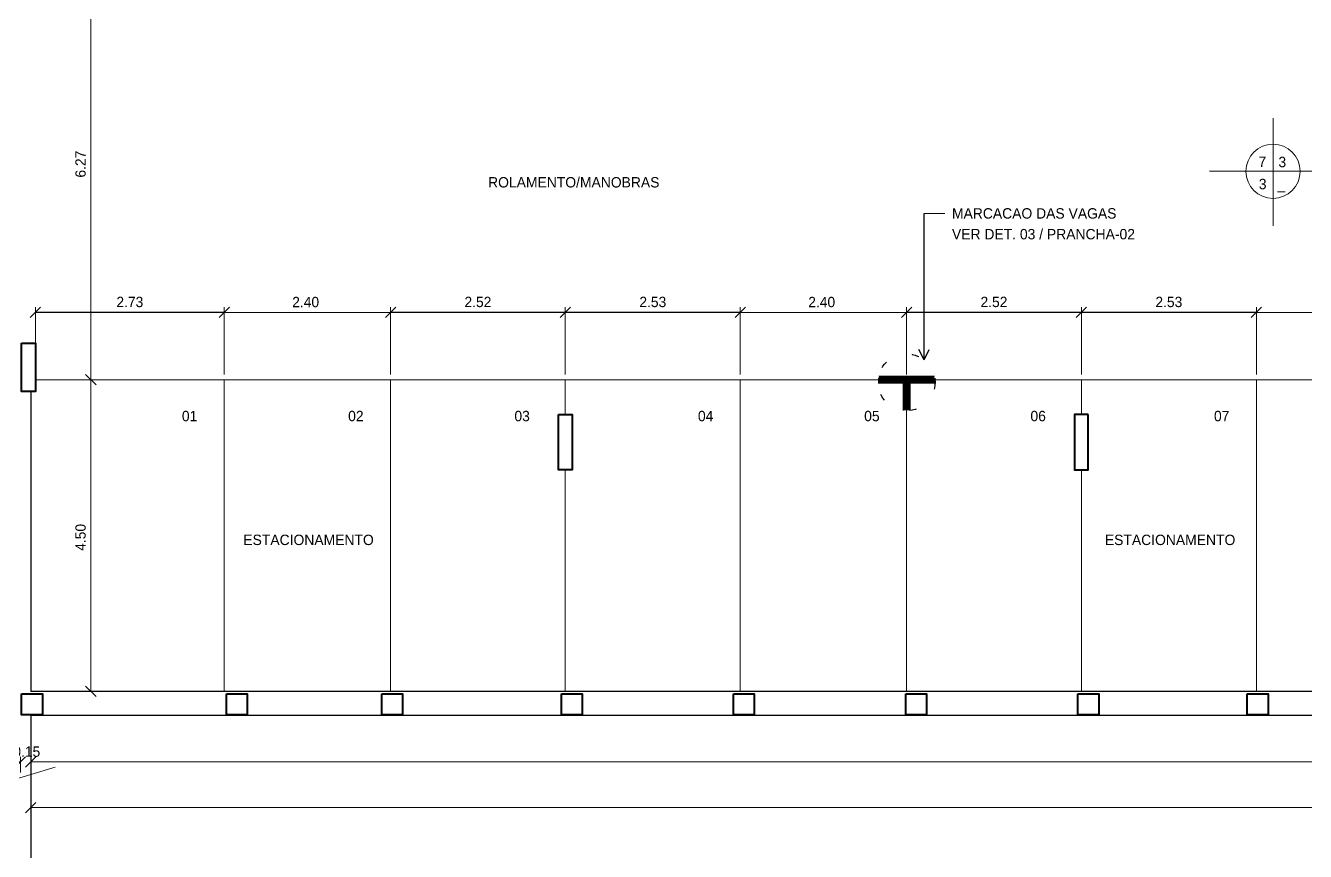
# Model space of a CAD drawing. Header units: metres. Extents: x -4.2 to 85, y -21.1 to 42.
# Drawn here: x 8.07 to 26.55, y 0.05 to 11.97 of the extents above; entities that cross this region are included whole.
import ezdxf
from ezdxf.enums import TextEntityAlignment as Align

# ---------------------------------------------------------------- set-up
doc = ezdxf.new("R2010")
doc.units = ezdxf.units.M
doc.header["$MEASUREMENT"] = 0
doc.linetypes.add('DGN Style 1', pattern=[0.911933, 0.001517, -0.910415])
doc.linetypes.add('DGN Style 3', pattern=[2.124302, 1.517359, -0.606944])
for name, color, linetype, lineweight in [('Level 21', 7, 'Continuous', 0), ('Level 23', 7, 'Continuous', 0), ('Level 24', 7, 'Continuous', 0), ('Level 42', 7, 'Continuous', 0), ('Level 7', 7, 'Continuous', 0), ('Level 8', 7, 'Continuous', 0)]:
    doc.layers.add(name, color=color, linetype=linetype, lineweight=lineweight)
doc.styles.add('Style-CIVIL', font='CIVIL.shx')
doc.styles.add('Style-INTL_ENGINEERING', font='INTL_ENGINEERING.shx')
doc.dimstyles.get("Standard").update_dxf_attribs({"dimtxt": 0.18, "dimasz": 0.18, "dimexe": 0.18, "dimexo": 0.0625, "dimgap": 0.09, "dimtad": 0, "dimtih": 1, "dimtoh": 1, "dimdec": 4, "dimzin": 1, "dimdsep": 46, "dimtxsty": 'Standard', "dimcen": 0, "dimadec": 0, "dimazin": 0, "dimtfac": 1, "dimtdec": 4, "dimtofl": 0, "dimtmove": 0, "dimatfit": 3, "dimfxl": 0, "dimtolj": 1, "dimtzin": 1, "dimarcsym": 0})

# ---------------------------------------------------------------- blocks, each defined once
blk = doc.blocks.new('*D34')
at = {"layer": 'Defpoints'}
for p in [(8.09, 13.13), (9.015, 13.13), (9.015, 9.993), (8.541, 6.857)]:
    blk.add_point(p, dxfattribs=at)
at = {"layer": 'Level 23', "color": 2, "linetype": 'Continuous', "lineweight": 0}
for p, q in [((8.164, 13.13), (9.089, 13.13)), ((8.94, 13.204), (9.09, 13.055)), ((9.015, 6.857), (9.015, 13.13)), ((8.616, 6.857), (9.089, 6.857)), ((9.09, 6.782), (8.94, 6.931))]:
    blk.add_line(p, q, dxfattribs=at)
at = {"layer": 'Level 23', "color": 2, "linetype": 'Continuous', "lineweight": 0, "style": 'Style-INTL_ENGINEERING'}
blk.add_text('6.27', height=0.1492, rotation=90, dxfattribs=at).set_placement((8.866, 9.776), align=Align.MIDDLE_LEFT)
blk = doc.blocks.new('_Oblique')
at = {"color": 0, "linetype": 'ByBlock', "lineweight": -2}
blk.add_line((0.5, 0.5), (-0.5, -0.5), dxfattribs=at)
blk = doc.blocks.new('*D33')
at = {"layer": 'Defpoints'}
for p in [(8.541, 6.857), (9.015, 6.857), (9.015, 4.607), (8.541, 2.357)]:
    blk.add_point(p, dxfattribs=at)
at = {"layer": 'Level 23', "color": 2, "linetype": 'Continuous', "lineweight": 0}
for p, q in [((8.616, 6.857), (9.089, 6.857)), ((8.94, 6.931), (9.09, 6.782)), ((9.015, 2.357), (9.015, 6.857)), ((9.09, 2.282), (8.94, 2.431)), ((8.616, 2.357), (9.089, 2.357))]:
    blk.add_line(p, q, dxfattribs=at)
at = {"layer": 'Level 23', "color": 2, "linetype": 'Continuous', "lineweight": 0, "style": 'Style-INTL_ENGINEERING'}
blk.add_text('4.50', height=0.1492, rotation=90, dxfattribs=at).set_placement((8.866, 4.387), align=Align.MIDDLE_LEFT)
blk = doc.blocks.new('*D40')
at = {"layer": 'Defpoints'}
for p in [(8.148, 2.007), (59.296, 2.007), (8.148, 0.679), (33.722, 0.679)]:
    blk.add_point(p, dxfattribs=at)
at = {"layer": 'Level 23', "color": 2, "linetype": 'Continuous', "lineweight": 0}
for p, q in [((8.148, 1.932), (8.148, 0.605)), ((59.296, 1.932), (59.296, 0.605)), ((8.073, 0.605), (8.223, 0.754)), ((59.371, 0.754), (59.221, 0.605)), ((59.296, 0.679), (8.148, 0.679))]:
    blk.add_line(p, q, dxfattribs=at)
at = {"layer": 'Level 23', "color": 2, "linetype": 'Continuous', "lineweight": 0, "style": 'Style-INTL_ENGINEERING'}
blk.add_text('51.15', height=0.1492, dxfattribs=at).set_placement((33.527, 0.828), align=Align.MIDDLE_LEFT)
blk = doc.blocks.new('*U159')
at = {"layer": 'Level 24', "color": 30, "linetype": 'Continuous', "lineweight": 0}
for p, q in [((-0.113, 0.896), (0.112, 0.896)), ((-0.113, 0.866), (0.112, 0.866)), ((-0.113, 0.836), (0.112, 0.836)), ((-0.113, 0.806), (0.112, 0.806)), ((-0.113, 0.776), (0.112, 0.776)), ((-0.113, 0.746), (0.112, 0.746)), ((-0.113, 0.716), (0.112, 0.716)), ((-0.113, 0.686), (0.112, 0.686)), ((-0.113, 0.656), (0.112, 0.656)), ((-0.113, 0.626), (0.112, 0.626)), ((-0.113, 0.596), (0.112, 0.596)), ((-0.113, 0.566), (0.112, 0.566)), ((-0.113, 0.536), (0.112, 0.536)), ((-0.113, 0.506), (0.112, 0.506)), ((-0.113, 0.476), (0.112, 0.476)), ((-0.112, 0.446), (0.112, 0.446)), ((-0.917, 0.033), (-0.917, -0.124)), ((-0.886, 0.033), (-0.886, -0.192)), ((-0.857, 0.033), (-0.857, -0.192)), ((-0.827, 0.033), (-0.827, -0.192)), ((-0.797, 0.033), (-0.796, -0.192)), ((-0.767, 0.033), (-0.767, -0.192)), ((-0.736, 0.033), (-0.736, -0.192)), ((-0.707, 0.033), (-0.707, -0.192)), ((-0.677, 0.033), (-0.677, -0.192)), ((-0.647, 0.033), (-0.647, -0.192)), ((-0.617, 0.033), (-0.617, -0.192)), ((-0.586, 0.033), (-0.586, -0.192)), ((-0.557, 0.033), (-0.557, -0.192)), ((-0.527, 0.033), (-0.527, -0.192)), ((-0.497, 0.033), (-0.496, -0.192)), ((-0.467, 0.033), (-0.467, -0.192)), ((-0.436, 0.033), (-0.436, -0.192)), ((-0.407, 0.033), (-0.407, -0.192)), ((-0.377, 0.033), (-0.377, -0.192)), ((-0.347, 0.033), (-0.346, -0.192)), ((-0.317, 0.033), (-0.317, -0.192)), ((-0.286, 0.033), (-0.286, -0.192)), ((-0.257, 0.033), (-0.257, -0.192)), ((-0.227, 0.033), (-0.227, -0.192)), ((-0.197, 0.033), (-0.196, -0.192)), ((-0.167, 0.033), (-0.167, -0.192)), ((-0.136, 0.033), (-0.136, -0.192)), ((-0.113, 0.356), (0.112, 0.356)), ((-0.113, 0.326), (0.112, 0.326)), ((-0.113, 0.086), (0.112, 0.086)), ((-0.113, 0.056), (0.112, 0.056)), ((-0.113, 0.416), (0.112, 0.416)), ((-0.113, 0.386), (0.112, 0.386)), ((-0.113, 0.296), (0.112, 0.296)), ((-0.113, 0.266), (0.112, 0.266)), ((-0.113, 0.236), (0.112, 0.236)), ((-0.113, 0.206), (0.112, 0.206)), ((-0.113, 0.176), (0.112, 0.176)), ((-0.113, 0.146), (0.112, 0.146)), ((-0.113, 0.116), (0.112, 0.116)), ((-0.107, 0.033), (-0.107, -0.192)), ((-0.077, 0.033), (-0.077, -0.192)), ((-0.046, 0.033), (-0.046, -0.192)), ((-0.017, 0.033), (-0.017, -0.192)), ((0.014, 0.033), (0.014, -0.192)), ((0.043, 0.033), (0.043, -0.192)), ((0.073, 0.033), (0.073, -0.192)), ((0.103, 0.033), (0.104, -0.192)), ((0.133, 0.033), (0.133, -0.192)), ((0.164, 0.033), (0.164, -0.192)), ((0.193, 0.033), (0.193, -0.192)), ((0.223, 0.033), (0.223, -0.192)), ((0.253, 0.033), (0.254, -0.192)), ((0.283, 0.033), (0.283, -0.192)), ((0.313, 0.033), (0.314, -0.192)), ((0.343, 0.033), (0.343, -0.192)), ((0.373, 0.033), (0.373, -0.192)), ((0.403, 0.033), (0.404, -0.192)), ((0.433, 0.033), (0.433, -0.192)), ((0.464, 0.033), (0.464, -0.192)), ((0.493, 0.033), (0.493, -0.192)), ((0.523, 0.033), (0.523, -0.192)), ((0.553, 0.033), (0.554, -0.192)), ((0.583, 0.033), (0.583, -0.192)), ((0.614, 0.033), (0.614, -0.192)), ((0.643, 0.033), (0.643, -0.192)), ((0.673, 0.033), (0.673, -0.192)), ((0.703, 0.033), (0.704, -0.192)), ((0.733, 0.033), (0.733, -0.192)), ((0.764, 0.033), (0.764, -0.192)), ((0.793, 0.033), (0.793, -0.192)), ((0.823, 0.033), (0.823, -0.192)), ((0.853, 0.033), (0.854, -0.192)), ((0.883, 0.033), (0.883, -0.192)), ((0.914, 0.033), (0.914, -0.145))]:
    blk.add_line(p, q, dxfattribs=at)
at = {"layer": 'Level 24', "color": 30, "linetype": 'Continuous', "lineweight": 0, "flags": 128}
for points in [[(-0.113, 0.918), (-0.113, 0.033), (0.112, 0.033), (0.112, 0.918)], [(-0.924, 0.033), (0.924, 0.033)], [(0.905, -0.192), (-0.905, -0.192)]]:
    blk.add_lwpolyline(points, dxfattribs=at)
at = {"layer": 'Level 24', "color": 7, "linetype": 'DGN Style 1', "lineweight": 30}
blk.add_circle((0, 0), 0.925, dxfattribs=at)
blk = doc.blocks.new('TerminatorOpen')
at = {"color": 0, "linetype": 'ByBlock', "lineweight": -2}
for q in [(-1, 0.5), (-1, 0), (-1, -0.5)]:
    blk.add_line((0, 0), q, dxfattribs=at)
blk = doc.blocks.new('*D178')
at = {"layer": 'Defpoints'}
for p in [(25.841, 7.83), (27.041, 7.83), (25.841, 6.857), (28.241, 6.857)]:
    blk.add_point(p, dxfattribs=at)
at = {"layer": 'Level 23', "color": 2, "linetype": 'Continuous', "lineweight": 0}
for p, q in [((25.767, 7.756), (25.916, 7.905)), ((25.841, 6.931), (25.841, 7.905)), ((28.241, 7.83), (25.841, 7.83)), ((28.316, 7.905), (28.167, 7.756)), ((28.241, 6.931), (28.241, 7.905))]:
    blk.add_line(p, q, dxfattribs=at)
at = {"layer": 'Level 23', "color": 2, "linetype": 'Continuous', "lineweight": 0, "style": 'Style-INTL_ENGINEERING'}
blk.add_text('2.40', height=0.1492, dxfattribs=at).set_placement((26.822, 7.979), align=Align.MIDDLE_LEFT)
blk = doc.blocks.new('*D179')
at = {"layer": 'Defpoints', "color": 0, "linetype": 'Continuous', "lineweight": 40}
for p in [(23.315, 7.83), (23.315, 6.857), (25.841, 6.857)]:
    blk.add_point(p, dxfattribs=at)
at = {"layer": 'Level 23', "color": 2, "linetype": 'Continuous', "lineweight": 0}
for p, q in [((23.315, 6.931), (23.315, 7.905)), ((25.841, 6.931), (25.841, 7.905))]:
    blk.add_line(p, q, dxfattribs=at)
at = {"layer": 'Level 23', "color": 0, "linetype": 'Continuous', "lineweight": -2}
blk.add_line((25.841, 7.83), (23.315, 7.83), dxfattribs=at)
at = {"layer": 'Level 23', "color": 0, "linetype": 'Continuous', "lineweight": -2, "xscale": 0.14925, "yscale": 0.14925, "zscale": 0.14925, "rotation": 180}
blk.add_blockref('_Oblique', (23.315, 7.83), dxfattribs=at)
at = {"layer": 'Level 23', "color": 0, "linetype": 'Continuous', "lineweight": -2, "xscale": 0.14925, "yscale": 0.14925, "zscale": 0.14925}
blk.add_blockref('_Oblique', (25.841, 7.83), dxfattribs=at)
at = {"layer": 'Level 23', "color": 0, "linetype": 'Continuous', "lineweight": 0, "insert": (24.578, 7.979), "char_height": 0.1492, "attachment_point": 5, "style": 'Style-INTL_ENGINEERING'}
blk.add_mtext('2.53', dxfattribs=at)
blk = doc.blocks.new('*D180')
at = {"layer": 'Defpoints', "color": 0, "linetype": 'Continuous', "lineweight": 40}
for p in [(20.791, 7.83), (20.791, 6.857), (23.315, 6.857)]:
    blk.add_point(p, dxfattribs=at)
at = {"layer": 'Level 23', "color": 2, "linetype": 'Continuous', "lineweight": 0}
for p, q in [((20.791, 6.931), (20.791, 7.905)), ((23.315, 6.931), (23.315, 7.905))]:
    blk.add_line(p, q, dxfattribs=at)
at = {"layer": 'Level 23', "color": 0, "linetype": 'Continuous', "lineweight": -2}
blk.add_line((23.315, 7.83), (20.791, 7.83), dxfattribs=at)
at = {"layer": 'Level 23', "color": 0, "linetype": 'Continuous', "lineweight": -2, "xscale": 0.14925, "yscale": 0.14925, "zscale": 0.14925, "rotation": 180}
blk.add_blockref('_Oblique', (20.791, 7.83), dxfattribs=at)
at = {"layer": 'Level 23', "color": 0, "linetype": 'Continuous', "lineweight": -2, "xscale": 0.14925, "yscale": 0.14925, "zscale": 0.14925}
blk.add_blockref('_Oblique', (23.315, 7.83), dxfattribs=at)
at = {"layer": 'Level 23', "color": 0, "linetype": 'Continuous', "lineweight": 0, "insert": (22.053, 7.979), "char_height": 0.1492, "attachment_point": 5, "style": 'Style-INTL_ENGINEERING'}
blk.add_mtext('2.52', dxfattribs=at)
blk = doc.blocks.new('*D181')
at = {"layer": 'Defpoints'}
for p in [(18.391, 7.83), (19.591, 7.83), (18.391, 6.857), (20.791, 6.857)]:
    blk.add_point(p, dxfattribs=at)
at = {"layer": 'Level 23', "color": 2, "linetype": 'Continuous', "lineweight": 0}
for p, q in [((18.317, 7.756), (18.466, 7.905)), ((18.391, 6.931), (18.391, 7.905)), ((20.791, 7.83), (18.391, 7.83)), ((20.866, 7.905), (20.717, 7.756)), ((20.791, 6.931), (20.791, 7.905))]:
    blk.add_line(p, q, dxfattribs=at)
at = {"layer": 'Level 23', "color": 2, "linetype": 'Continuous', "lineweight": 0, "style": 'Style-INTL_ENGINEERING'}
blk.add_text('2.40', height=0.1492, dxfattribs=at).set_placement((19.372, 7.979), align=Align.MIDDLE_LEFT)
blk = doc.blocks.new('*D182')
at = {"layer": 'Defpoints', "color": 0, "linetype": 'Continuous', "lineweight": 40}
for p in [(15.865, 7.83), (15.865, 6.857), (18.391, 6.857)]:
    blk.add_point(p, dxfattribs=at)
at = {"layer": 'Level 23', "color": 2, "linetype": 'Continuous', "lineweight": 0}
for p, q in [((15.865, 6.931), (15.865, 7.905)), ((18.391, 6.931), (18.391, 7.905))]:
    blk.add_line(p, q, dxfattribs=at)
at = {"layer": 'Level 23', "color": 0, "linetype": 'Continuous', "lineweight": -2}
blk.add_line((18.391, 7.83), (15.865, 7.83), dxfattribs=at)
at = {"layer": 'Level 23', "color": 0, "linetype": 'Continuous', "lineweight": -2, "xscale": 0.14925, "yscale": 0.14925, "zscale": 0.14925, "rotation": 180}
blk.add_blockref('_Oblique', (15.865, 7.83), dxfattribs=at)
at = {"layer": 'Level 23', "color": 0, "linetype": 'Continuous', "lineweight": -2, "xscale": 0.14925, "yscale": 0.14925, "zscale": 0.14925}
blk.add_blockref('_Oblique', (18.391, 7.83), dxfattribs=at)
at = {"layer": 'Level 23', "color": 0, "linetype": 'Continuous', "lineweight": 0, "insert": (17.128, 7.979), "char_height": 0.1492, "attachment_point": 5, "style": 'Style-INTL_ENGINEERING'}
blk.add_mtext('2.53', dxfattribs=at)
blk = doc.blocks.new('*D183')
at = {"layer": 'Defpoints', "color": 0, "linetype": 'Continuous', "lineweight": 40}
for p in [(13.341, 7.83), (13.341, 6.857), (15.865, 6.857)]:
    blk.add_point(p, dxfattribs=at)
at = {"layer": 'Level 23', "color": 2, "linetype": 'Continuous', "lineweight": 0}
for p, q in [((13.341, 6.931), (13.341, 7.905)), ((15.865, 6.931), (15.865, 7.905))]:
    blk.add_line(p, q, dxfattribs=at)
at = {"layer": 'Level 23', "color": 0, "linetype": 'Continuous', "lineweight": -2}
blk.add_line((15.865, 7.83), (13.341, 7.83), dxfattribs=at)
at = {"layer": 'Level 23', "color": 0, "linetype": 'Continuous', "lineweight": -2, "xscale": 0.14925, "yscale": 0.14925, "zscale": 0.14925, "rotation": 180}
blk.add_blockref('_Oblique', (13.341, 7.83), dxfattribs=at)
at = {"layer": 'Level 23', "color": 0, "linetype": 'Continuous', "lineweight": -2, "xscale": 0.14925, "yscale": 0.14925, "zscale": 0.14925}
blk.add_blockref('_Oblique', (15.865, 7.83), dxfattribs=at)
at = {"layer": 'Level 23', "color": 0, "linetype": 'Continuous', "lineweight": 0, "insert": (14.603, 7.979), "char_height": 0.1492, "attachment_point": 5, "style": 'Style-INTL_ENGINEERING'}
blk.add_mtext('2.52', dxfattribs=at)
blk = doc.blocks.new('*D184')
at = {"layer": 'Defpoints'}
for p in [(10.941, 7.83), (12.141, 7.83), (10.941, 6.857), (13.341, 6.857)]:
    blk.add_point(p, dxfattribs=at)
at = {"layer": 'Level 23', "color": 2, "linetype": 'Continuous', "lineweight": 0}
for p, q in [((10.867, 7.756), (11.016, 7.905)), ((10.941, 6.931), (10.941, 7.905)), ((13.341, 7.83), (10.941, 7.83)), ((13.416, 7.905), (13.267, 7.756)), ((13.341, 6.931), (13.341, 7.905))]:
    blk.add_line(p, q, dxfattribs=at)
at = {"layer": 'Level 23', "color": 2, "linetype": 'Continuous', "lineweight": 0, "style": 'Style-INTL_ENGINEERING'}
blk.add_text('2.40', height=0.1492, dxfattribs=at).set_placement((11.922, 7.979), align=Align.MIDDLE_LEFT)
blk = doc.blocks.new('*D185')
at = {"layer": 'Defpoints', "color": 0, "linetype": 'Continuous', "lineweight": 40}
for p in [(8.215, 7.83), (8.215, 6.857), (10.941, 6.857)]:
    blk.add_point(p, dxfattribs=at)
at = {"layer": 'Level 23', "color": 2, "linetype": 'Continuous', "lineweight": 0}
for p, q in [((8.215, 6.931), (8.215, 7.905)), ((10.941, 6.931), (10.941, 7.905))]:
    blk.add_line(p, q, dxfattribs=at)
at = {"layer": 'Level 23', "color": 0, "linetype": 'Continuous', "lineweight": -2}
blk.add_line((10.941, 7.83), (8.215, 7.83), dxfattribs=at)
at = {"layer": 'Level 23', "color": 0, "linetype": 'Continuous', "lineweight": -2, "xscale": 0.14925, "yscale": 0.14925, "zscale": 0.14925, "rotation": 180}
blk.add_blockref('_Oblique', (8.215, 7.83), dxfattribs=at)
at = {"layer": 'Level 23', "color": 0, "linetype": 'Continuous', "lineweight": -2, "xscale": 0.14925, "yscale": 0.14925, "zscale": 0.14925}
blk.add_blockref('_Oblique', (10.941, 7.83), dxfattribs=at)
at = {"layer": 'Level 23', "color": 0, "linetype": 'Continuous', "lineweight": 0, "insert": (9.578, 7.979), "char_height": 0.1492, "attachment_point": 5, "style": 'Style-INTL_ENGINEERING'}
blk.add_mtext('2.73', dxfattribs=at)
blk = doc.blocks.new('*D188')
at = {"layer": 'Defpoints'}
for p in [(58.946, 2.007), (8.148, 1.338), (33.547, 1.338), (8.148, 1.159)]:
    blk.add_point(p, dxfattribs=at)
at = {"layer": 'Level 23', "color": 2, "linetype": 'Continuous', "lineweight": 0}
for p, q in [((58.946, 1.932), (58.946, 1.264)), ((8.073, 1.264), (8.223, 1.413)), ((8.148, 1.233), (8.148, 1.412)), ((58.946, 1.338), (8.148, 1.338)), ((59.021, 1.413), (58.871, 1.264))]:
    blk.add_line(p, q, dxfattribs=at)
at = {"layer": 'Level 23', "color": 2, "linetype": 'Continuous', "lineweight": 0, "style": 'Style-INTL_ENGINEERING'}
blk.add_text('50.80', height=0.1492, dxfattribs=at).set_placement((33.254, 1.487), align=Align.MIDDLE_LEFT)
blk = doc.blocks.new('*D189')
at = {"layer": 'Defpoints'}
for p in [(7.998, 1.338), (8.073, 1.338), (7.998, 1.114), (8.148, 1.159)]:
    blk.add_point(p, dxfattribs=at)
at = {"layer": 'Level 23', "color": 2, "linetype": 'Continuous', "lineweight": 0}
for p, q in [((7.699, 1.338), (7.998, 1.338)), ((8.073, 1.413), (7.923, 1.264)), ((7.998, 1.188), (7.998, 1.412)), ((8.073, 1.264), (8.223, 1.413)), ((8.148, 1.233), (8.148, 1.412)), ((8.25, 1.338), (8.148, 1.338))]:
    blk.add_line(p, q, dxfattribs=at)
at = {"layer": 'Level 23', "color": 2, "linetype": 'Continuous', "lineweight": 0, "style": 'Style-INTL_ENGINEERING'}
blk.add_text('0.15', height=0.1492, dxfattribs=at).set_placement((7.896, 1.487), align=Align.MIDDLE_LEFT)

msp = doc.modelspace()

# ---------------------------------------------------------------- linework, layer by layer
at = {"layer": 'Level 21', "color": 250, "linetype": 'Continuous', "lineweight": 0, "flags": 128}
msp.add_lwpolyline([(1.551, -0.829), (4.962, 0.199), (5.174, -0.001), (5.029, 0.482), (5.241, 0.283), (8.501, 1.265)], dxfattribs=at)
at = {"layer": 'Level 24', "color": 2, "linetype": 'Continuous', "lineweight": 13}
for p, q in [((26.082, 9.078), (26.082, 10.632)), ((25.167, 9.868), (27.049, 9.868))]:
    msp.add_line(p, q, dxfattribs=at)
at = {"layer": 'Level 24', "color": 2, "linetype": 'Continuous', "lineweight": 0}
msp.add_line((21.044, 9.259), (21.344, 9.259), dxfattribs=at)
at = {"layer": 'Level 24', "color": 2, "linetype": 'Continuous', "lineweight": 13}
msp.add_circle((26.082, 9.867), 0.392, dxfattribs=at)
at = {"layer": 'Level 42', "color": 2, "linetype": 'Continuous', "lineweight": 40, "flags": 128}
for points in [[(8.015, 7.385), (8.215, 7.385), (8.215, 6.685), (8.015, 6.685)], [(15.765, 6.355), (15.965, 6.355), (15.965, 5.555), (15.765, 5.555)], [(23.415, 6.355), (23.215, 6.355), (23.215, 5.555), (23.415, 5.555)], [(8.015, 2.32), (8.315, 2.32), (8.315, 2.02), (8.015, 2.02)], [(10.973, 2.32), (11.273, 2.32), (11.273, 2.02), (10.973, 2.02)], [(13.215, 2.32), (13.515, 2.32), (13.515, 2.02), (13.215, 2.02)], [(15.81, 2.32), (16.11, 2.32), (16.11, 2.02), (15.81, 2.02)], [(18.291, 2.32), (18.591, 2.32), (18.591, 2.02), (18.291, 2.02)], [(20.78, 2.32), (21.08, 2.32), (21.08, 2.02), (20.78, 2.02)], [(23.265, 2.32), (23.565, 2.32), (23.565, 2.02), (23.265, 2.02)], [(25.71, 2.32), (26.01, 2.32), (26.01, 2.02), (25.71, 2.02)]]:
    msp.add_lwpolyline(points, close=True, dxfattribs=at)
at = {"layer": 'Level 7', "color": 7, "linetype": 'Continuous', "lineweight": 30}
for p, q in [((8.148, 6.685), (8.148, 2.357)), ((8.148, 2.007), (8.148, 1.159))]:
    msp.add_line(p, q, dxfattribs=at)
at = {"layer": 'Level 7', "color": 7, "linetype": 'DGN Style 3', "lineweight": 30}
msp.add_line((8.148, 1.159), (8.148, -3.054), dxfattribs=at)
at = {"layer": 'Level 7', "color": 7, "linetype": 'Continuous', "lineweight": 30, "flags": 128}
for points in [[(58.934, 33.63), (59.166, 13.393), (59.296, 2.007), (8.148, 2.007)], [(48.707, 33.205), (58.506, 33.325), (58.734, 13.389), (58.86, 2.357), (8.148, 2.357)]]:
    msp.add_lwpolyline(points, dxfattribs=at)
at = {"layer": 'Level 8', "color": 7, "linetype": 'Continuous', "lineweight": 13}
msp.add_line((10.941, 6.857), (8.215, 6.857), dxfattribs=at)
at = {"layer": 'Level 8', "color": 7, "linetype": 'Continuous', "lineweight": 13, "flags": 128}
for points in [[(13.341, 6.857), (10.941, 6.857), (10.941, 2.357), (13.341, 2.357)], [(20.791, 6.857), (18.391, 6.857), (18.391, 2.357), (20.791, 2.357)], [(28.241, 6.857), (25.841, 6.857), (25.841, 2.357), (28.241, 2.357)]]:
    msp.add_lwpolyline(points, close=True, dxfattribs=at)
for points in [[(15.865, 6.355), (15.865, 6.857), (13.341, 6.857), (13.341, 2.357), (15.865, 2.357), (15.865, 5.555)], [(15.865, 5.555), (15.865, 2.357), (18.391, 2.357), (18.391, 6.857), (15.865, 6.857), (15.865, 6.355)], [(23.315, 6.355), (23.315, 6.857), (20.791, 6.857), (20.791, 2.357), (23.315, 2.357), (23.315, 5.555)], [(23.315, 5.555), (23.315, 2.357), (25.841, 2.357), (25.841, 6.857), (23.315, 6.857), (23.315, 6.355)]]:
    msp.add_lwpolyline(points, dxfattribs=at)

# ---------------------------------------------------------------- block references
at = {"layer": 'Level 24', "color": 7, "linetype": 'DGN Style 1', "lineweight": 30, "xscale": 0.4443999482362004, "yscale": 0.4443999482362004, "zscale": 0.4443999482362004, "rotation": 180.0024014828878}
msp.add_blockref('*U159', (20.791, 6.821), dxfattribs=at)

# ---------------------------------------------------------------- texts
at = {"layer": 'Level 24', "color": 2, "linetype": 'Continuous', "lineweight": 13, "style": 'Style-CIVIL'}
for s, p in [('7', (25.872, 9.93)), ('3', (26.16, 9.926)), ('3', (25.877, 9.608)), ('_', (26.147, 9.608))]:
    msp.add_text(s, height=0.15, dxfattribs=at).set_placement(p)
at = {"layer": 'Level 24', "color": 2, "linetype": 'Continuous', "lineweight": 13, "char_height": 0.15}
for s, insert, attachment_point, line_spacing_factor, style in [('ROLAMENTO/MANOBRAS\\P', (15.987, 9.707), 5, 1.200006, 'Style-INTL_ENGINEERING'), ('MARCACAO DAS VAGAS\\PVER DET. 03 / PRANCHA-02\\P', (21.447, 9.334), 1, 1.2, 'Style-CIVIL'), ('01\\P', (10.441, 6.332), 5, 1.200006, 'Style-INTL_ENGINEERING'), ('02\\P', (12.841, 6.332), 5, 1.200006, 'Style-INTL_ENGINEERING'), ('03\\P', (15.241, 6.332), 5, 1.200006, 'Style-INTL_ENGINEERING'), ('04\\P', (17.891, 6.332), 5, 1.200006, 'Style-INTL_ENGINEERING'), ('05\\P', (20.291, 6.332), 5, 1.200006, 'Style-INTL_ENGINEERING'), ('06\\P', (22.691, 6.332), 5, 1.200006, 'Style-INTL_ENGINEERING'), ('07\\P', (25.341, 6.332), 5, 1.200006, 'Style-INTL_ENGINEERING'), ('ESTACIONAMENTO\\P', (12.158, 4.544), 5, 1.200006, 'Style-INTL_ENGINEERING'), ('ESTACIONAMENTO\\P', (24.596, 4.544), 5, 1.200006, 'Style-INTL_ENGINEERING')]:
    msp.add_mtext(s, dxfattribs=dict(at, insert=insert, attachment_point=attachment_point, line_spacing_factor=line_spacing_factor, style=style))

# ---------------------------------------------------------------- dimensions: what is measured, and where the dimension line sits
at = {"layer": 'Level 23', "color": 2, "linetype": 'Continuous', "lineweight": 0}
for base, p1, p2, angle, picture, middle in [((9.015, 13.13), (8.541, 6.857), (8.09, 13.13), 90, '*D34', (9.015, 9.993)), ((8.215, 7.83), (10.941, 6.857), (8.215, 6.857), 180, '*D185', (9.578, 7.979)), ((10.941, 7.83), (13.341, 6.857), (10.941, 6.857), 180, '*D184', (12.141, 7.83)), ((13.341, 7.83), (15.865, 6.857), (13.341, 6.857), 180, '*D183', (14.603, 7.979)), ((15.865, 7.83), (18.391, 6.857), (15.865, 6.857), 180, '*D182', (17.128, 7.979)), ((18.391, 7.83), (20.791, 6.857), (18.391, 6.857), 180, '*D181', (19.591, 7.83)), ((20.791, 7.83), (23.315, 6.857), (20.791, 6.857), 180, '*D180', (22.053, 7.979)), ((23.315, 7.83), (25.841, 6.857), (23.315, 6.857), 180, '*D179', (24.578, 7.979)), ((25.841, 7.83), (28.241, 6.857), (25.841, 6.857), 180, '*D178', (27.041, 7.83)), ((9.015, 6.857), (8.541, 2.357), (8.541, 6.857), 90, '*D33', (9.015, 4.607)), ((8.148, 0.679), (59.296, 2.007), (8.148, 2.007), 180, '*D40', (33.722, 0.679)), ((8.148, 1.338), (58.946, 2.007), (8.148, 1.159), 180, '*D188', (33.547, 1.338))]:
    dim = msp.add_linear_dim(base=base, p1=p1, p2=p2, angle=angle, dimstyle='Standard', override={"dimtxt": 0.14925, "dimasz": 0.14925, "dimexe": 0.07425, "dimexo": 0.07425, "dimgap": 0.07425, "dimtad": 1, "dimtih": 0, "dimtoh": 0, "dimdec": 2, "dimzin": 3, "dimtxsty": 'Style-INTL_ENGINEERING', "dimblk": 'Oblique', "dimclre": 2, "dimtdec": 2, "dimatfit": 1, "dimtolj": 0, "dimtzin": 3, "dimlwe": 0}, dxfattribs=at)
    dim.commit()
    dim.dimension.update_dxf_attribs({"geometry": picture, "text_midpoint": middle})
dim = msp.add_linear_dim(base=(7.998, 1.338), p1=(8.148, 1.159), p2=(7.998, 1.114), angle=180, dimstyle='Standard', override={"dimtxt": 0.14925, "dimasz": 0.14925, "dimexe": 0.07425, "dimexo": 0.07425, "dimgap": 0.07425, "dimtad": 1, "dimtih": 0, "dimtoh": 0, "dimdec": 2, "dimzin": 3, "dimtxsty": 'Style-INTL_ENGINEERING', "dimblk": 'Oblique', "dimclre": 2, "dimtdec": 2, "dimatfit": 1, "dimtolj": 0, "dimtzin": 3, "dimlwe": 0}, dxfattribs=at)
dim.commit()
dim.dimension.update_dxf_attribs({"geometry": '*D189', "text_midpoint": (8.073, 1.338), "dimtype": 160})

# ---------------------------------------------------------------- leaders
at = {"layer": 'Level 24', "color": 2, "linetype": 'Continuous', "lineweight": 0}
msp.add_leader([(21.044, 7.145), (21.044, 9.259)], dimstyle='Standard', override={"dimtxt": 0.15, "dimasz": 0.15, "dimgap": 0, "dimtad": 1, "dimtxsty": 'Style-CIVIL', "dimldrblk": 'TerminatorOpen'}, dxfattribs=at)

doc.saveas('drawing.dxf')
